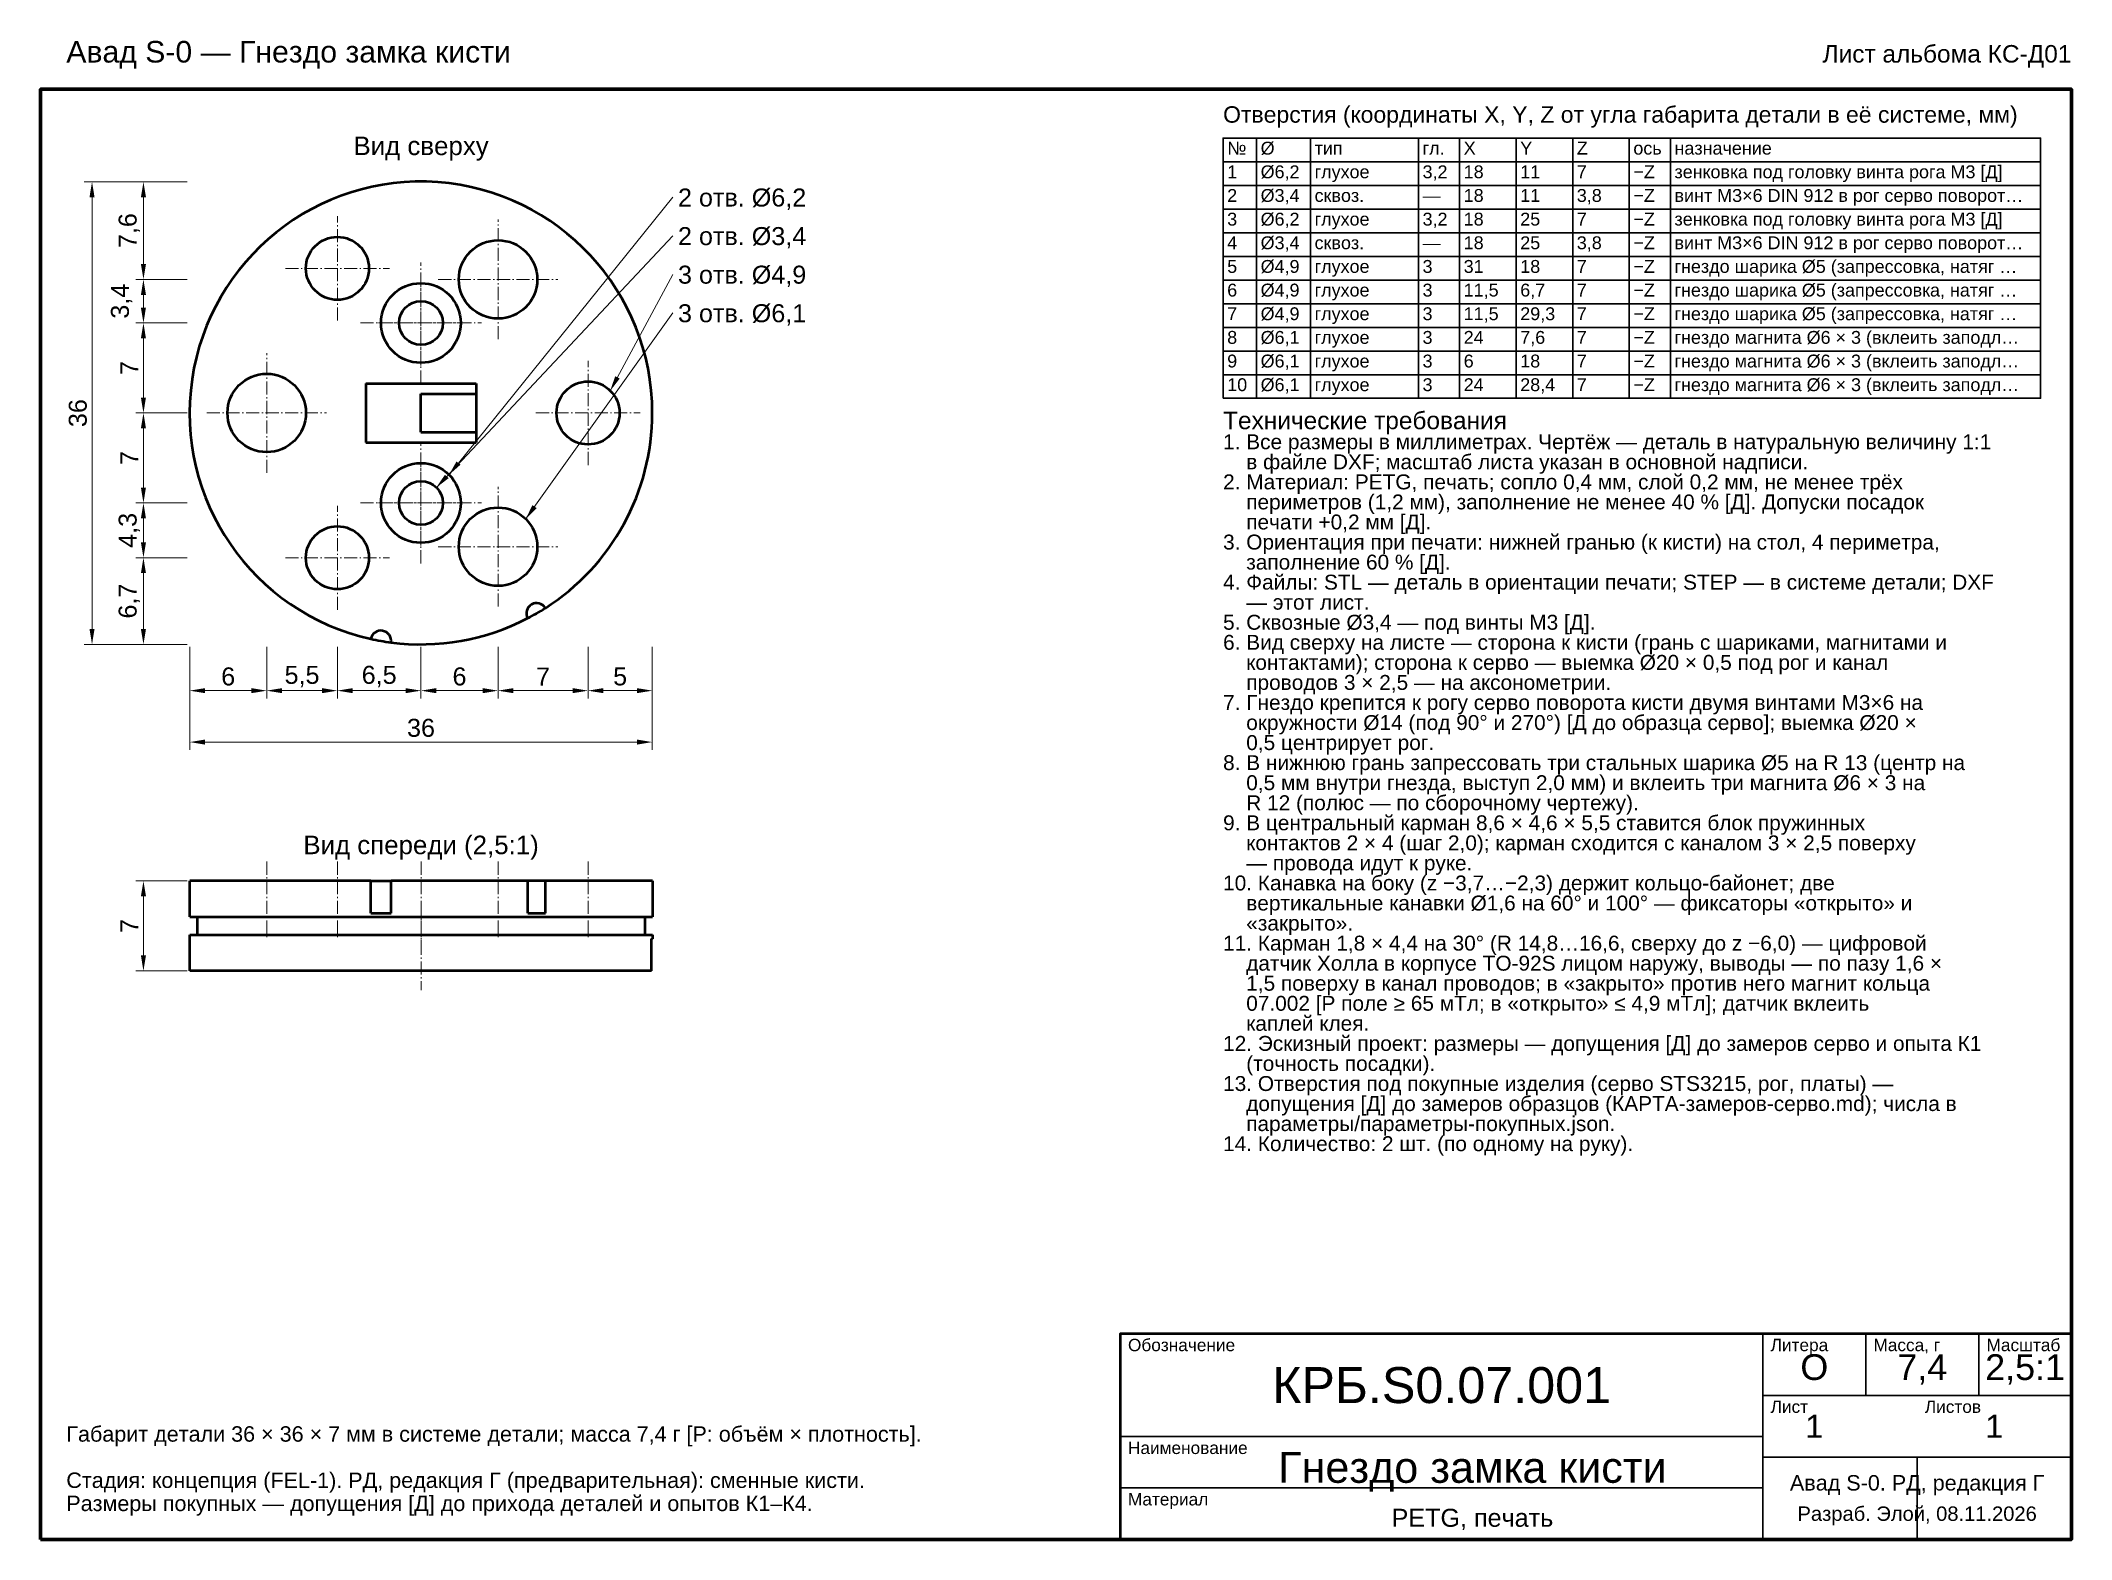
# Model space of a CAD drawing. Header units: millimetres. Extents: x 8 to 166, y 2 to 119.
import ezdxf
from ezdxf.enums import TextEntityAlignment as Align

# ---------------------------------------------------------------- set-up
doc = ezdxf.new("R2010")
doc.units = ezdxf.units.MM
doc.header["$LTSCALE"] = 0.4
doc.linetypes.add('DASHDOT', pattern=[3.556, 2.54, -0.508, 0, -0.508])
for name, color, linetype, lineweight in [('КОНТУР', 7, 'Continuous', 50), ('ОСИ', 1, 'DASHDOT', 18), ('РАЗМЕРЫ', 5, 'Continuous', 18), ('РАМКА', 7, 'Continuous', 70), ('ТАБЛИЦА', 7, 'Continuous', 35), ('ТЕКСТ', 7, 'Continuous', 25)]:
    doc.layers.add(name, color=color, linetype=linetype, lineweight=lineweight)
doc.styles.add('GOST', font='arial.ttf')
doc.dimstyles.new('GOST', dxfattribs={"dimtxt": 1.4, "dimasz": 1.2, "dimexe": 0.6, "dimexo": 0.2, "dimgap": 0.4, "dimtad": 1, "dimdec": 1, "dimtxsty": 'GOST', "dimcen": 2.5, "dimclrd": 5, "dimclre": 5, "dimclrt": 5, "dimazin": 3, "dimtfac": 1, "dimtmove": 0, "dimatfit": 3, "dimlwd": 18, "dimlwe": 18})

msp = doc.modelspace()

# ---------------------------------------------------------------- linework, layer by layer
at = {"layer": 'КОНТУР'}
for p, q in [((33.29, 91.92), (33.29, 87.32)), ((33.29, 91.92), (41.89, 91.92)), ((41.89, 91.92), (41.89, 87.32)), ((37.59, 91.12), (41.89, 91.12)), ((37.59, 88.12), (37.59, 91.12)), ((33.29, 87.32), (41.89, 87.32)), ((37.59, 88.12), (41.89, 88.12)), ((19.6, 50.42), (19.6, 53.22)), ((33.69, 50.72), (33.69, 53.22)), ((35.27, 50.72), (35.27, 53.22)), ((45.9, 50.72), (45.9, 53.22)), ((47.28, 50.72), (47.28, 53.22)), ((55.6, 53.22), (55.6, 50.42)), ((19.6, 46.22), (19.6, 49.02)), ((20.2, 49.02), (20.2, 50.42)), ((55, 50.42), (55, 49.02)), ((55.6, 49.02), (55.6, 48.72)), ((55.54, 46.22), (55.54, 48.72))]:
    msp.add_line(p, q, dxfattribs=at)
for points in [[(33.69, 53.22), (32.86, 53.22), (32.03, 53.22), (31.2, 53.22), (30.37, 53.22), (29.55, 53.22), (28.72, 53.22), (27.89, 53.22), (27.06, 53.22), (26.23, 53.22), (25.4, 53.22), (24.57, 53.22), (23.74, 53.22), (22.92, 53.22), (22.09, 53.22), (21.26, 53.22), (20.43, 53.22), (19.6, 53.22)], [(33.69, 53.22), (33.89, 53.22), (34.08, 53.22), (34.28, 53.22), (34.48, 53.22), (34.67, 53.22), (34.87, 53.22), (35.07, 53.22), (35.27, 53.22)], [(45.9, 53.22), (45.08, 53.22), (44.26, 53.22), (43.44, 53.22), (42.63, 53.22), (41.81, 53.22), (40.99, 53.22), (40.17, 53.22), (39.35, 53.22), (38.54, 53.22), (37.72, 53.22), (36.9, 53.22), (36.08, 53.22), (35.27, 53.22)], [(47.28, 53.22), (47.11, 53.22), (46.94, 53.22), (46.76, 53.22), (46.59, 53.22), (46.42, 53.22), (46.24, 53.22), (46.07, 53.22), (45.9, 53.22)], [(55.6, 53.22), (54.77, 53.22), (53.94, 53.22), (53.11, 53.22), (52.27, 53.22), (51.44, 53.22), (50.61, 53.22), (49.78, 53.22), (48.95, 53.22), (48.12, 53.22), (47.28, 53.22)], [(33.69, 50.72), (33.89, 50.72), (34.08, 50.72), (34.28, 50.72), (34.48, 50.72), (34.67, 50.72), (34.87, 50.72), (35.07, 50.72), (35.27, 50.72)], [(45.9, 50.72), (46.07, 50.72), (46.24, 50.72), (46.42, 50.72), (46.59, 50.72), (46.76, 50.72), (46.94, 50.72), (47.11, 50.72), (47.28, 50.72)], [(19.6, 50.42), (20.4, 50.42), (21.2, 50.42), (22, 50.42), (22.8, 50.42), (23.6, 50.42), (24.4, 50.42), (25.2, 50.42), (26, 50.42), (26.8, 50.42), (27.6, 50.42), (28.4, 50.42), (29.2, 50.42), (30, 50.42), (30.8, 50.42), (31.6, 50.42), (32.4, 50.42), (33.2, 50.42), (34, 50.42), (34.8, 50.42), (35.6, 50.42), (36.4, 50.42), (37.2, 50.42), (38, 50.42), (38.8, 50.42), (39.6, 50.42), (40.4, 50.42), (41.2, 50.42), (42, 50.42), (42.8, 50.42), (43.6, 50.42), (44.4, 50.42), (45.2, 50.42), (46, 50.42), (46.8, 50.42), (47.6, 50.42), (48.4, 50.42), (49.2, 50.42), (50, 50.42), (50.8, 50.42), (51.6, 50.42), (52.4, 50.42), (53.2, 50.42), (54, 50.42), (54.8, 50.42), (55.6, 50.42)], [(19.6, 49.02), (20.4, 49.02), (21.2, 49.02), (22, 49.02), (22.8, 49.02), (23.6, 49.02), (24.4, 49.02), (25.2, 49.02), (26, 49.02), (26.8, 49.02), (27.6, 49.02), (28.4, 49.02), (29.2, 49.02), (30, 49.02), (30.8, 49.02), (31.6, 49.02), (32.4, 49.02), (33.2, 49.02), (34, 49.02), (34.8, 49.02), (35.6, 49.02), (36.4, 49.02), (37.2, 49.02), (38, 49.02), (38.8, 49.02), (39.6, 49.02), (40.4, 49.02), (41.2, 49.02), (42, 49.02), (42.8, 49.02), (43.6, 49.02), (44.4, 49.02), (45.2, 49.02), (46, 49.02), (46.8, 49.02), (47.6, 49.02), (48.4, 49.02), (49.2, 49.02), (50, 49.02), (50.8, 49.02), (51.6, 49.02), (52.4, 49.02), (53.2, 49.02), (54, 49.02), (54.8, 49.02), (55.6, 49.02)], [(55.54, 48.72), (55.55, 48.72), (55.55, 48.72), (55.56, 48.72), (55.57, 48.72), (55.58, 48.72), (55.58, 48.72), (55.59, 48.72), (55.6, 48.72)], [(55.54, 46.22), (54.72, 46.22), (53.9, 46.22), (53.09, 46.22), (52.27, 46.22), (51.45, 46.22), (50.64, 46.22), (49.82, 46.22), (49, 46.22), (48.19, 46.22), (47.37, 46.22), (46.55, 46.22), (45.74, 46.22), (44.92, 46.22), (44.1, 46.22), (43.29, 46.22), (42.47, 46.22), (41.65, 46.22), (40.84, 46.22), (40.02, 46.22), (39.2, 46.22), (38.39, 46.22), (37.57, 46.22), (36.75, 46.22), (35.94, 46.22), (35.12, 46.22), (34.3, 46.22), (33.48, 46.22), (32.67, 46.22), (31.85, 46.22), (31.03, 46.22), (30.22, 46.22), (29.4, 46.22), (28.58, 46.22), (27.77, 46.22), (26.95, 46.22), (26.13, 46.22), (25.32, 46.22), (24.5, 46.22), (23.68, 46.22), (22.87, 46.22), (22.05, 46.22), (21.23, 46.22), (20.42, 46.22), (19.6, 46.22)]]:
    msp.add_lwpolyline(points, dxfattribs=at)
for centre, radius in [((31.09, 100.87), 2.45), ((43.59, 100.01), 3.05), ((37.59, 96.62), 3.1), ((37.59, 96.62), 1.7), ((25.59, 89.62), 3.05), ((50.59, 89.62), 2.45), ((37.59, 82.62), 3.1), ((37.59, 82.62), 1.7), ((43.59, 79.22), 3.05), ((31.09, 78.36), 2.45)]:
    msp.add_circle(centre, radius, dxfattribs=at)
for centre, radius, start, end in [((37.59, 89.62), 18, 0, 257.4533), ((37.59, 89.62), 18, 302.5467, 0), ((46.59, 74.03), 0.8, 31.2733, 208.7267), ((37.59, 89.62), 18, 297.4533, 302.5467), ((34.47, 71.89), 0.8, 351.2733, 168.7267), ((37.59, 89.62), 18, 262.5467, 297.4533), ((37.59, 89.62), 18, 257.4533, 262.5467)]:
    msp.add_arc(centre, radius, start, end, dxfattribs=at)
at = {"layer": 'ОСИ'}
for p, q in [((31.09, 96.82), (31.09, 104.92)), ((43.59, 95.36), (43.59, 104.66)), ((37.59, 91.92), (37.59, 101.32)), ((27.04, 100.87), (35.14, 100.87)), ((37.59, 93.32), (37.59, 99.92)), ((38.94, 100.01), (48.24, 100.01)), ((32.89, 96.62), (42.29, 96.62)), ((34.29, 96.62), (40.89, 96.62)), ((25.59, 84.97), (25.59, 94.27)), ((50.59, 85.57), (50.59, 93.67)), ((20.94, 89.62), (30.24, 89.62)), ((46.54, 89.62), (54.64, 89.62)), ((37.59, 77.92), (37.59, 87.32)), ((37.59, 79.32), (37.59, 85.92)), ((43.59, 74.57), (43.59, 83.87)), ((31.09, 74.31), (31.09, 82.41)), ((32.89, 82.62), (42.29, 82.62)), ((34.29, 82.62), (40.89, 82.62)), ((38.94, 79.22), (48.24, 79.22)), ((27.04, 78.36), (35.14, 78.36)), ((25.6, 54.72), (25.6, 48.67)), ((31.1, 54.72), (31.1, 48.72)), ((31.1, 54.72), (31.1, 48.72)), ((37.6, 54.72), (37.6, 48.52)), ((37.6, 54.72), (37.6, 48.52)), ((43.6, 54.72), (43.6, 48.67)), ((43.6, 54.72), (43.6, 48.67)), ((50.6, 54.72), (50.6, 48.72)), ((37.6, 51.52), (37.6, 44.72)), ((37.6, 51.52), (37.6, 44.72))]:
    msp.add_line(p, q, dxfattribs=at)
at = {"layer": 'РАМКА', "lineweight": 70}
msp.add_lwpolyline([(8, 2), (166, 2), (166, 114.8), (8, 114.8), (8, 2)], dxfattribs=at)
at = {"layer": 'ТАБЛИЦА'}
for p, q in [((102.6, 111), (102.6, 90.76)), ((106.8, 111), (106.8, 90.76)), ((115.2, 111), (115.2, 90.76)), ((118.4, 111), (118.4, 90.76)), ((122.8, 111), (122.8, 90.76)), ((127.2, 111), (127.2, 90.76)), ((131.6, 111), (131.6, 90.76)), ((134.8, 111), (134.8, 90.76)), ((100, 109.16), (163.6, 109.16)), ((100, 107.32), (163.6, 107.32)), ((100, 105.48), (163.6, 105.48)), ((100, 103.64), (163.6, 103.64)), ((100, 101.8), (163.6, 101.8)), ((100, 99.96), (163.6, 99.96)), ((100, 98.12), (163.6, 98.12)), ((100, 96.28), (163.6, 96.28)), ((100, 94.44), (163.6, 94.44)), ((100, 92.6), (163.6, 92.6)), ((142, 2), (142, 18)), ((150, 13.2), (150, 18)), ((158.8, 13.2), (158.8, 18)), ((142, 13.2), (166, 13.2)), ((92, 10), (142, 10)), ((142, 8.4), (166, 8.4)), ((154, 2), (154, 8.4)), ((92, 6), (142, 6))]:
    msp.add_line(p, q, dxfattribs=at)
at = {"layer": 'ТАБЛИЦА', "lineweight": 35}
msp.add_lwpolyline([(100, 90.76), (163.6, 90.76), (163.6, 111), (100, 111), (100, 90.76)], dxfattribs=at)
at = {"layer": 'ТАБЛИЦА', "lineweight": 50}
msp.add_lwpolyline([(92, 2), (166, 2), (166, 18), (92, 18), (92, 2)], dxfattribs=at)

# ---------------------------------------------------------------- texts
at = {"layer": 'ТЕКСТ', "style": 'GOST'}
for s, height, p in [('Авад S-0 — Гнездо замка кисти', 1.68, (10, 116.88)), ('Отверстия (координаты X, Y, Z от угла габарита детали в её системе, мм)', 1.28, (100, 112.2)), ('№', 1, (100.32, 109.72)), ('Ø', 1, (102.92, 109.72)), ('X', 1, (118.72, 109.72)), ('Y', 1, (123.12, 109.72)), ('Z', 1, (127.52, 109.72)), ('тип', 1, (107.12, 109.72)), ('гл.', 1, (115.52, 109.72)), ('ось', 1, (131.92, 109.72)), ('назначение', 1, (135.12, 109.72)), ('1', 1, (100.32, 107.88)), ('Ø6,2', 1, (102.92, 107.88)), ('глухое', 1, (107.12, 107.88)), ('3,2', 1, (115.52, 107.88)), ('18', 1, (118.72, 107.88)), ('11', 1, (123.12, 107.88)), ('7', 1, (127.52, 107.88)), ('−Z', 1, (131.92, 107.88)), ('зенковка под головку винта рога M3 [Д]', 1, (135.12, 107.88)), ('2 отв. Ø6,2', 1.4, (57.59, 105.68)), ('2', 1, (100.32, 106.04)), ('Ø3,4', 1, (102.92, 106.04)), ('сквоз.', 1, (107.12, 106.04)), ('—', 1, (115.52, 106.04)), ('18', 1, (118.72, 106.04)), ('11', 1, (123.12, 106.04)), ('3,8', 1, (127.52, 106.04)), ('−Z', 1, (131.92, 106.04)), ('винт M3×6 DIN 912 в рог серво поворот…', 1, (135.12, 106.04)), ('3', 1, (100.32, 104.2)), ('Ø6,2', 1, (102.92, 104.2)), ('глухое', 1, (107.12, 104.2)), ('3,2', 1, (115.52, 104.2)), ('18', 1, (118.72, 104.2)), ('25', 1, (123.12, 104.2)), ('7', 1, (127.52, 104.2)), ('−Z', 1, (131.92, 104.2)), ('зенковка под головку винта рога M3 [Д]', 1, (135.12, 104.2)), ('2 отв. Ø3,4', 1.4, (57.59, 102.68)), ('4', 1, (100.32, 102.36)), ('Ø3,4', 1, (102.92, 102.36)), ('сквоз.', 1, (107.12, 102.36)), ('—', 1, (115.52, 102.36)), ('18', 1, (118.72, 102.36)), ('25', 1, (123.12, 102.36)), ('3,8', 1, (127.52, 102.36)), ('−Z', 1, (131.92, 102.36)), ('винт M3×6 DIN 912 в рог серво поворот…', 1, (135.12, 102.36)), ('3 отв. Ø4,9', 1.4, (57.59, 99.68)), ('5', 1, (100.32, 100.52)), ('Ø4,9', 1, (102.92, 100.52)), ('глухое', 1, (107.12, 100.52)), ('3', 1, (115.52, 100.52)), ('31', 1, (118.72, 100.52)), ('18', 1, (123.12, 100.52)), ('7', 1, (127.52, 100.52)), ('−Z', 1, (131.92, 100.52)), ('гнездо шарика Ø5 (запрессовка, натяг …', 1, (135.12, 100.52)), ('6', 1, (100.32, 98.68)), ('Ø4,9', 1, (102.92, 98.68)), ('3', 1, (115.52, 98.68)), ('11,5', 1, (118.72, 98.68)), ('6,7', 1, (123.12, 98.68)), ('7', 1, (127.52, 98.68)), ('−Z', 1, (131.92, 98.68)), ('гнездо шарика Ø5 (запрессовка, натяг …', 1, (135.12, 98.68)), ('3 отв. Ø6,1', 1.4, (57.59, 96.68)), ('глухое', 1, (107.12, 98.68)), ('7', 1, (100.32, 96.84)), ('Ø4,9', 1, (102.92, 96.84)), ('глухое', 1, (107.12, 96.84)), ('3', 1, (115.52, 96.84)), ('11,5', 1, (118.72, 96.84)), ('29,3', 1, (123.12, 96.84)), ('7', 1, (127.52, 96.84)), ('−Z', 1, (131.92, 96.84)), ('гнездо шарика Ø5 (запрессовка, натяг …', 1, (135.12, 96.84)), ('8', 1, (100.32, 95)), ('Ø6,1', 1, (102.92, 95)), ('глухое', 1, (107.12, 95)), ('3', 1, (115.52, 95)), ('24', 1, (118.72, 95)), ('7,6', 1, (123.12, 95)), ('7', 1, (127.52, 95)), ('−Z', 1, (131.92, 95)), ('гнездо магнита Ø6 × 3 (вклеить заподл…', 1, (135.12, 95)), ('9', 1, (100.32, 93.16)), ('Ø6,1', 1, (102.92, 93.16)), ('глухое', 1, (107.12, 93.16)), ('3', 1, (115.52, 93.16)), ('6', 1, (118.72, 93.16)), ('18', 1, (123.12, 93.16)), ('7', 1, (127.52, 93.16)), ('−Z', 1, (131.92, 93.16)), ('гнездо магнита Ø6 × 3 (вклеить заподл…', 1, (135.12, 93.16)), ('10', 1, (100.32, 91.32)), ('Ø6,1', 1, (102.92, 91.32)), ('глухое', 1, (107.12, 91.32)), ('3', 1, (115.52, 91.32)), ('24', 1, (118.72, 91.32)), ('28,4', 1, (123.12, 91.32)), ('7', 1, (127.52, 91.32)), ('−Z', 1, (131.92, 91.32)), ('гнездо магнита Ø6 × 3 (вклеить заподл…', 1, (135.12, 91.32)), ('Технические требования', 1.36, (100, 88.36)), ('1. Все размеры в миллиметрах. Чертёж — деталь в натуральную величину 1:1', 1.16, (100, 86.8)), ('    в файле DXF; масштаб листа указан в основной надписи.', 1.16, (100, 85.24)), ('2. Материал: PETG, печать; сопло 0,4 мм, слой 0,2 мм, не менее трёх', 1.16, (100, 83.68)), ('    периметров (1,2 мм), заполнение не менее 40 % [Д]. Допуски посадок', 1.16, (100, 82.12)), ('    печати +0,2 мм [Д].', 1.16, (100, 80.56)), ('3. Ориентация при печати: нижней гранью (к кисти) на стол, 4 периметра,', 1.16, (100, 79)), ('    заполнение 60 % [Д].', 1.16, (100, 77.44)), ('4. Файлы: STL — деталь в ориентации печати; STEP — в системе детали; DXF', 1.16, (100, 75.88)), ('    — этот лист.', 1.16, (100, 74.32)), ('5. Сквозные Ø3,4 — под винты M3 [Д].', 1.16, (100, 72.76)), ('6. Вид сверху на листе — сторона к кисти (грань с шариками, магнитами и', 1.16, (100, 71.2)), ('    контактами); сторона к серво — выемка Ø20 × 0,5 под рог и канал', 1.16, (100, 69.64)), ('    проводов 3 × 2,5 — на аксонометрии.', 1.16, (100, 68.08)), ('7. Гнездо крепится к рогу серво поворота кисти двумя винтами M3×6 на', 1.16, (100, 66.52)), ('    окружности Ø14 (под 90° и 270°) [Д до образца серво]; выемка Ø20 ×', 1.16, (100, 64.96)), ('    0,5 центрирует рог.', 1.16, (100, 63.4)), ('8. В нижнюю грань запрессовать три стальных шарика Ø5 на R 13 (центр на', 1.16, (100, 61.84)), ('    0,5 мм внутри гнезда, выступ 2,0 мм) и вклеить три магнита Ø6 × 3 на', 1.16, (100, 60.28)), ('    R 12 (полюс — по сборочному чертежу).', 1.16, (100, 58.72)), ('9. В центральный карман 8,6 × 4,6 × 5,5 ставится блок пружинных', 1.16, (100, 57.16)), ('    контактов 2 × 4 (шаг 2,0); карман сходится с каналом 3 × 2,5 поверху', 1.16, (100, 55.6)), ('10. Канавка на боку (z −3,7…−2,3) держит кольцо-байонет; две', 1.16, (100, 52.48)), ('    — провода идут к руке.', 1.16, (100, 54.04)), ('    вертикальные канавки Ø1,6 на 60° и 100° — фиксаторы «открыто» и', 1.16, (100, 50.92)), ('11. Карман 1,8 × 4,4 на 30° (R 14,8…16,6, сверху до z −6,0) — цифровой', 1.16, (100, 47.8)), ('    «закрыто».', 1.16, (100, 49.36)), ('    датчик Холла в корпусе TO-92S лицом наружу, выводы — по пазу 1,6 ×', 1.16, (100, 46.24)), ('    1,5 поверху в канал проводов; в «закрыто» против него магнит кольца', 1.16, (100, 44.68)), ('    07.002 [Р поле ≥ 65 мТл; в «открыто» ≤ 4,9 мТл]; датчик вклеить', 1.16, (100, 43.12)), ('    каплей клея.', 1.16, (100, 41.56)), ('12. Эскизный проект: размеры — допущения [Д] до замеров серво и опыта К1', 1.16, (100, 40)), ('    (точность посадки).', 1.16, (100, 38.44)), ('13. Отверстия под покупные изделия (серво STS3215, рог, платы) —', 1.16, (100, 36.88)), ('    допущения [Д] до замеров образцов (КАРТА-замеров-серво.md); числа в', 1.16, (100, 35.32)), ('    параметры/параметры-покупных.json.', 1.16, (100, 33.76)), ('14. Количество: 2 шт. (по одному на руку).', 1.16, (100, 32.2)), ('Обозначение', 0.96, (92.6, 16.64)), ('Литера', 0.96, (142.6, 16.64)), ('Масса, г', 0.96, (150.6, 16.64)), ('Масштаб', 0.96, (159.4, 16.64)), ('Лист', 0.96, (142.6, 11.84)), ('Листов', 0.96, (154.6, 11.84)), ('Габарит детали 36 × 36 × 7 мм в системе детали; масса 7,4 г [Р: объём × плотность].', 1.2, (10, 9.6)), ('Наименование', 0.96, (92.6, 8.64)), ('Стадия: концепция (FEL-1). РД, редакция Г (предварительная): сменные кисти.', 1.2, (10, 6)), ('Размеры покупных — допущения [Д] до прихода деталей и опытов К1–К4.', 1.2, (10, 4.2)), ('Материал', 0.96, (92.6, 4.64))]:
    msp.add_text(s, height=height, dxfattribs=at).set_placement(p)
msp.add_text('Лист альбома КС-Д01', height=1.36, dxfattribs=at).set_placement((166, 116.88), align=Align.RIGHT)
for s, height, p in [('Вид сверху', 1.44, (37.6, 110.4)), ('Вид спереди (2,5:1)', 1.44, (37.6, 56.02)), ('О', 2, (146, 15.4)), ('7,4', 2, (154.4, 15.4)), ('2,5:1', 2, (162.4, 15.4)), ('КРБ.S0.07.001', 2.8, (117, 14)), ('1', 1.8, (146, 10.8)), ('1', 1.8, (160, 10.8)), ('Гнездо замка кисти', 2.4, (119.4, 7.6)), ('Авад S-0. РД, редакция Г', 1.2, (154, 6.4)), ('PETG, печать', 1.4, (119.4, 3.68)), ('Разраб. Элой, 08.11.2026', 1.12, (154, 4))]:
    msp.add_text(s, height=height, dxfattribs=at).set_placement(p, align=Align.MIDDLE_CENTER)

# ---------------------------------------------------------------- dimensions: what is measured, and where the dimension line sits
at = {"layer": 'РАЗМЕРЫ'}
for base, p1, p2 in [((12, 71.62), (19.6, 71.62), (19.6, 107.6)), ((16, 100.01), (19.6, 100.01), (19.6, 107.6)), ((16, 96.62), (19.6, 96.62), (19.6, 100.01)), ((16, 89.62), (19.6, 89.62), (19.6, 96.62)), ((16, 82.62), (19.6, 82.62), (19.6, 89.62)), ((16, 78.36), (19.6, 78.36), (19.6, 82.62)), ((16, 71.62), (19.6, 71.62), (19.6, 78.36)), ((16, 46.22), (19.6, 46.22), (19.6, 53.22))]:
    msp.add_linear_dim(base=base, p1=p1, p2=p2, angle=90, dimstyle='GOST', dxfattribs=at).render()
for base, p1, p2 in [((19.6, 68.02), (19.6, 71.62), (25.59, 71.62)), ((19.6, 64.02), (19.6, 71.62), (55.59, 71.62)), ((25.59, 68.02), (25.59, 71.62), (31.09, 71.62)), ((31.09, 68.02), (31.09, 71.62), (37.59, 71.62)), ((37.59, 68.02), (37.59, 71.62), (43.59, 71.62)), ((43.59, 68.02), (43.59, 71.62), (50.59, 71.62)), ((50.59, 68.02), (50.59, 71.62), (55.59, 71.62))]:
    msp.add_linear_dim(base=base, p1=p1, p2=p2, dimstyle='GOST', dxfattribs=at).render()

# ---------------------------------------------------------------- leaders
for points in [[(39.76, 84.79), (57.19, 106.4)], [(38.78, 83.81), (57.19, 103.4)], [(52.31, 91.33), (57.19, 100.4)], [(45.73, 81.36), (57.19, 97.4)]]:
    msp.add_leader(points, dimstyle='GOST', dxfattribs=at)

doc.saveas('drawing.dxf')
